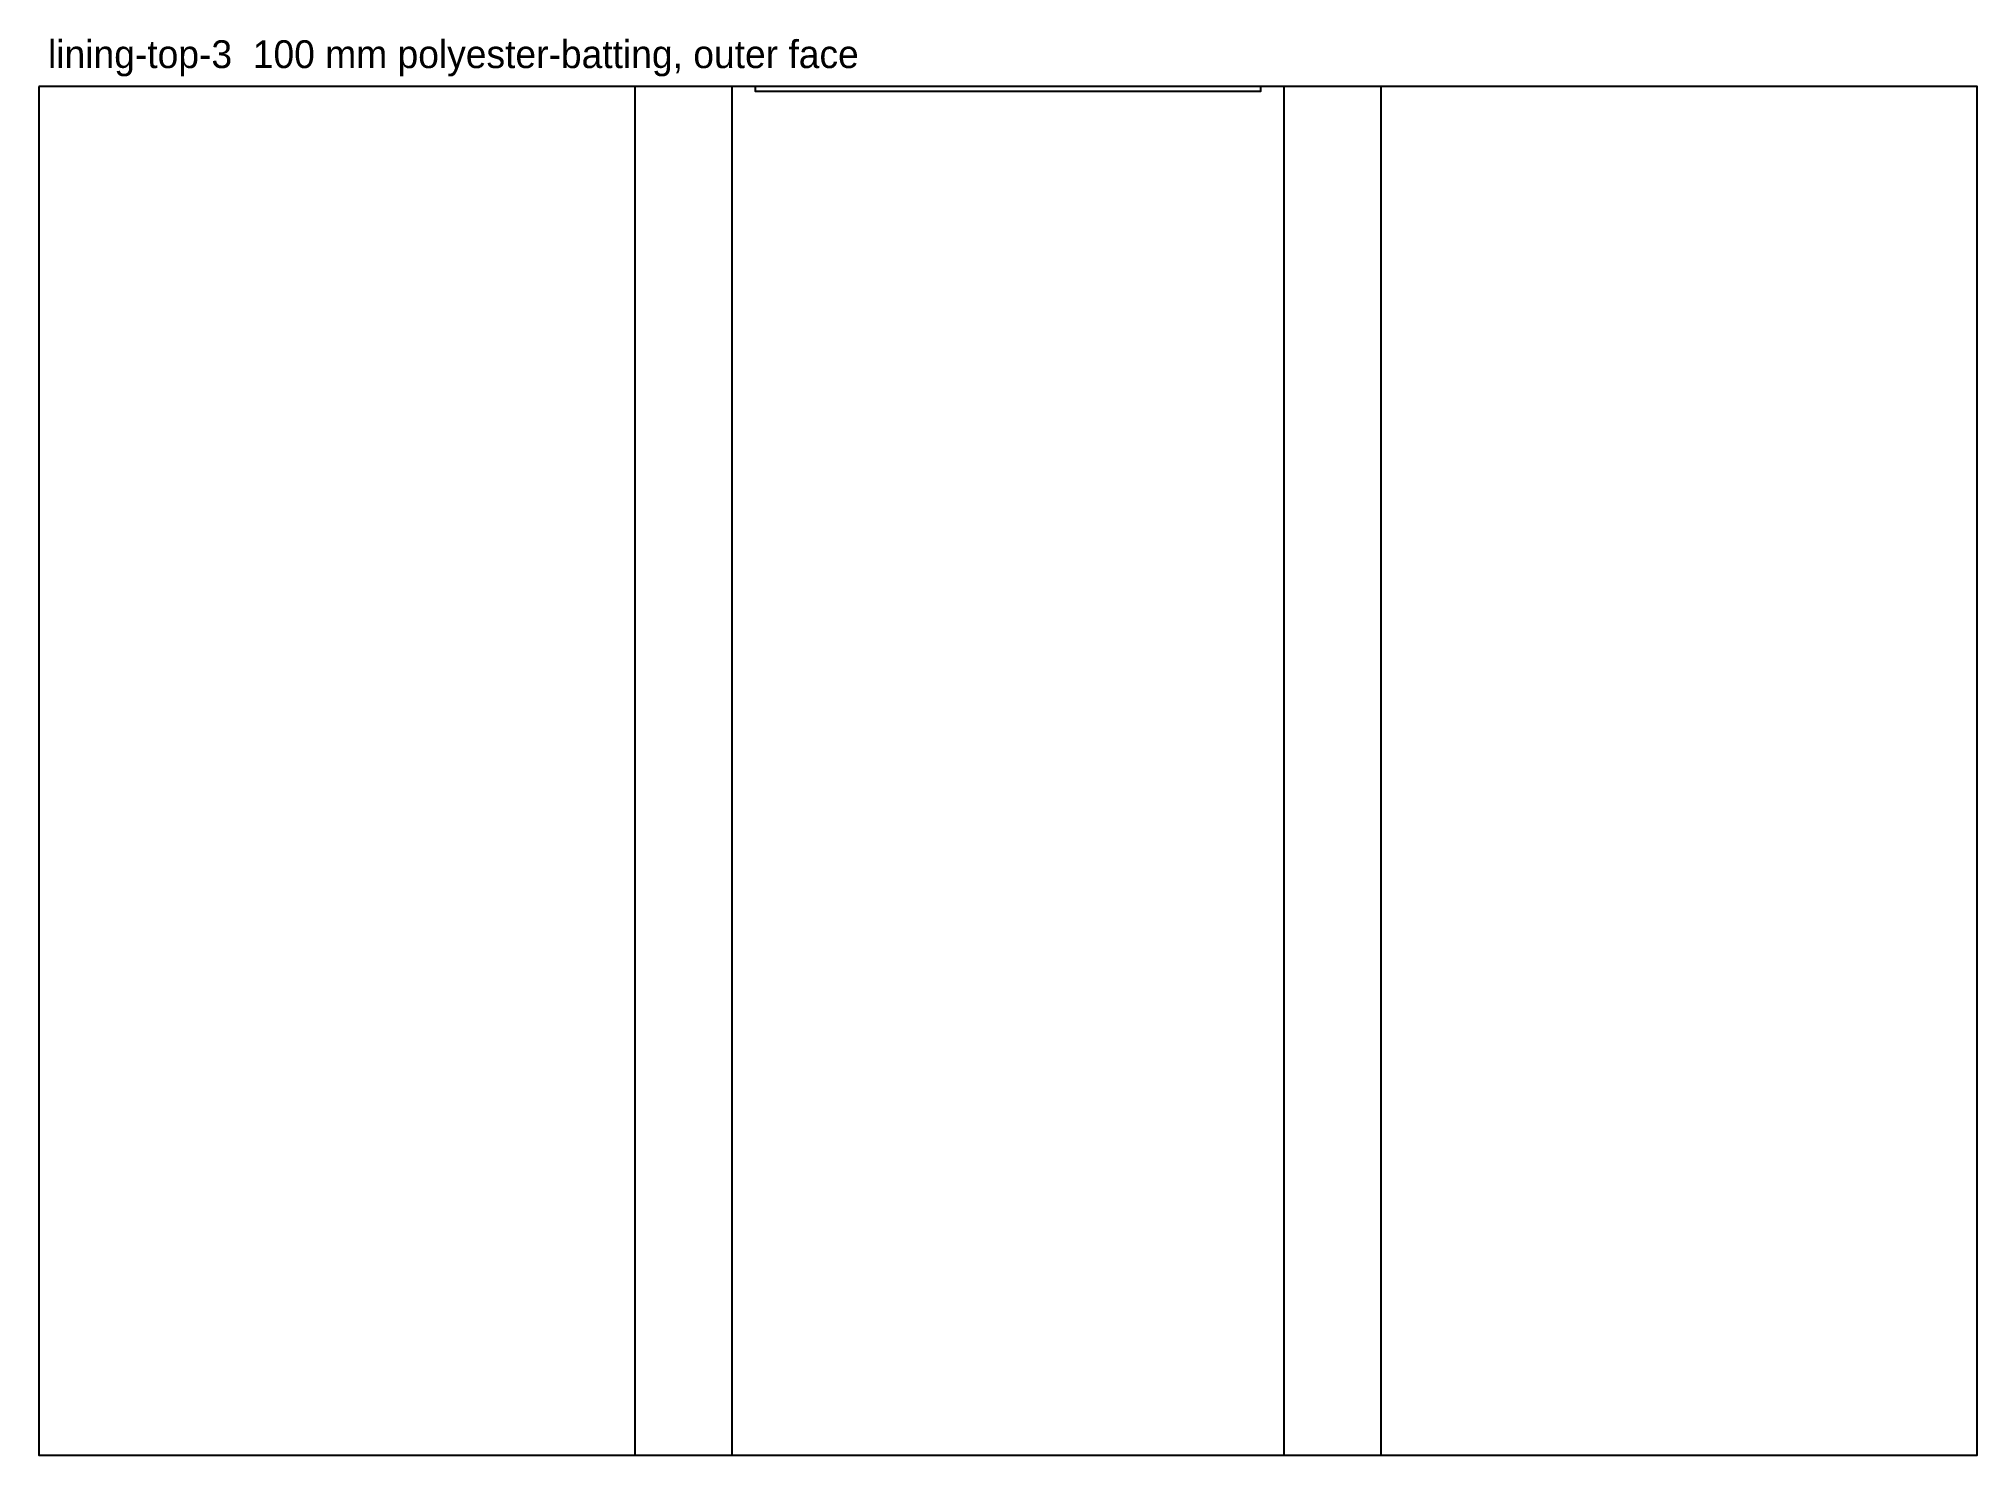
# Model space of a CAD drawing. Header units: millimetres. Extents: x 0 to 418, y 0 to 305.
import ezdxf

# ---------------------------------------------------------------- set-up
doc = ezdxf.new("R2010")
doc.units = ezdxf.units.MM
for name, color, linetype in [('CUT_OUTSIDE', 1, 'Continuous'), ('NOTES', 7, 'Continuous'), ('POCKET_20MM', 3, 'Continuous'), ('POCKET_60MM', 3, 'Continuous')]:
    doc.layers.add(name, color=color, linetype=linetype)

msp = doc.modelspace()

# ---------------------------------------------------------------- linework, layer by layer
at = {"layer": 'CUT_OUTSIDE'}
msp.add_lwpolyline([(0, 295), (0, 0), (418, 0), (418, 295), (0, 295)], close=True, dxfattribs=at)
at = {"layer": 'POCKET_20MM'}
msp.add_lwpolyline([(154.5, 295), (154.5, 294), (263.5, 294), (263.5, 295), (154.5, 295)], close=True, dxfattribs=at)
at = {"layer": 'POCKET_60MM'}
for points in [[(128.5, 295), (128.5, 0), (149.5, 0), (149.5, 295), (128.5, 295)], [(268.5, 295), (268.5, 0), (289.5, 0), (289.5, 295), (268.5, 295)]]:
    msp.add_lwpolyline(points, close=True, dxfattribs=at)

# ---------------------------------------------------------------- texts
at = {"layer": 'NOTES'}
msp.add_text('lining-top-3  100 mm polyester-batting, outer face', height=6, dxfattribs=at).set_placement((2, 299))

doc.saveas('drawing.dxf')
